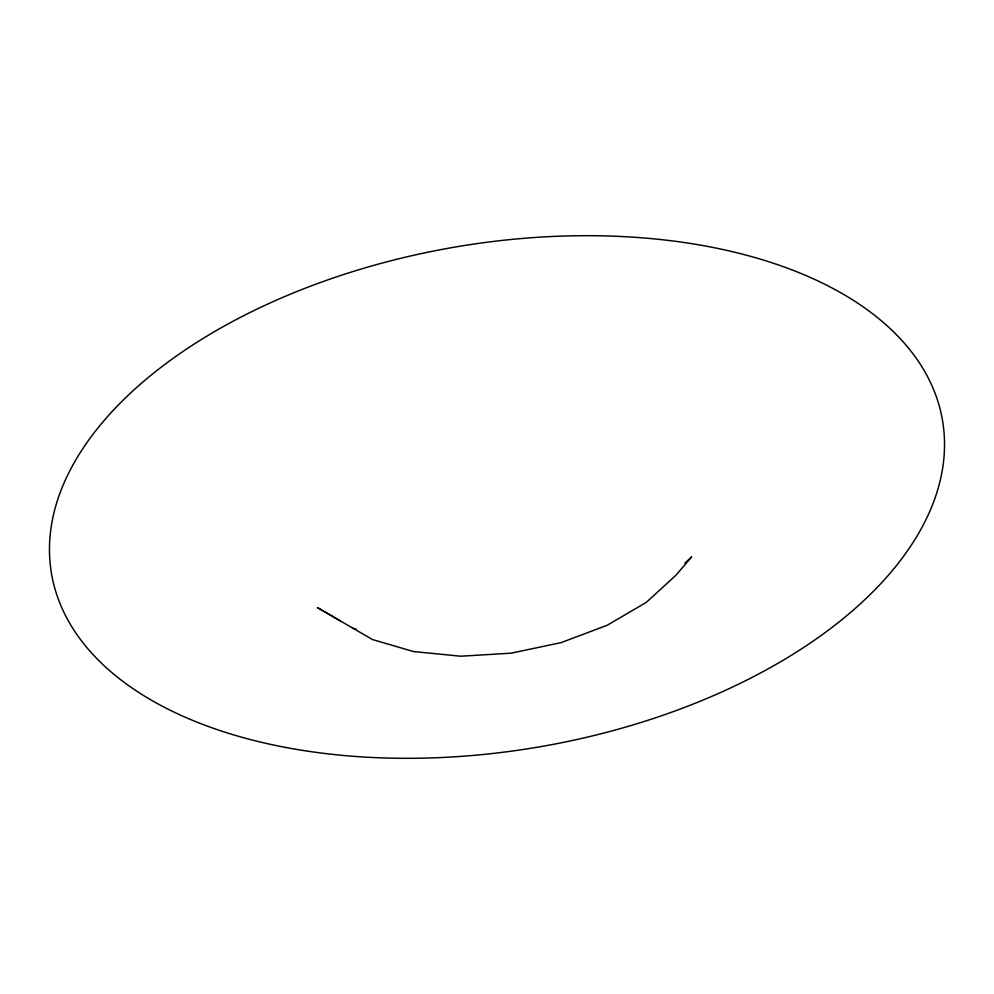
<?xml version="1.0" encoding="UTF-8"?>
<svg xmlns="http://www.w3.org/2000/svg" width="994" height="994" viewBox="0 0 994 994"><rect width="100%" height="100%" fill="white"/><g stroke="black" fill="none" stroke-linecap="round" stroke-linejoin="round"><path stroke-width="1.49" d="M684.854 563.101L691.662 556.876L675.796 575.389L646.299 602.364L607.172 625.288L561.076 642.621L511.152 653.17L460.818 656.214L413.479 651.555L372.39 639.502L317.484 607.62L340.321 620.89M353.255 628.382L356.212 629.252M285.738 747.463A452.046 253.433 -9.8 0 0 944.3 436.329A452.046 253.433 -9.8 0 0 260.962 307.208A452.046 253.433 -9.8 0 0 285.738 747.463"/></g></svg>
